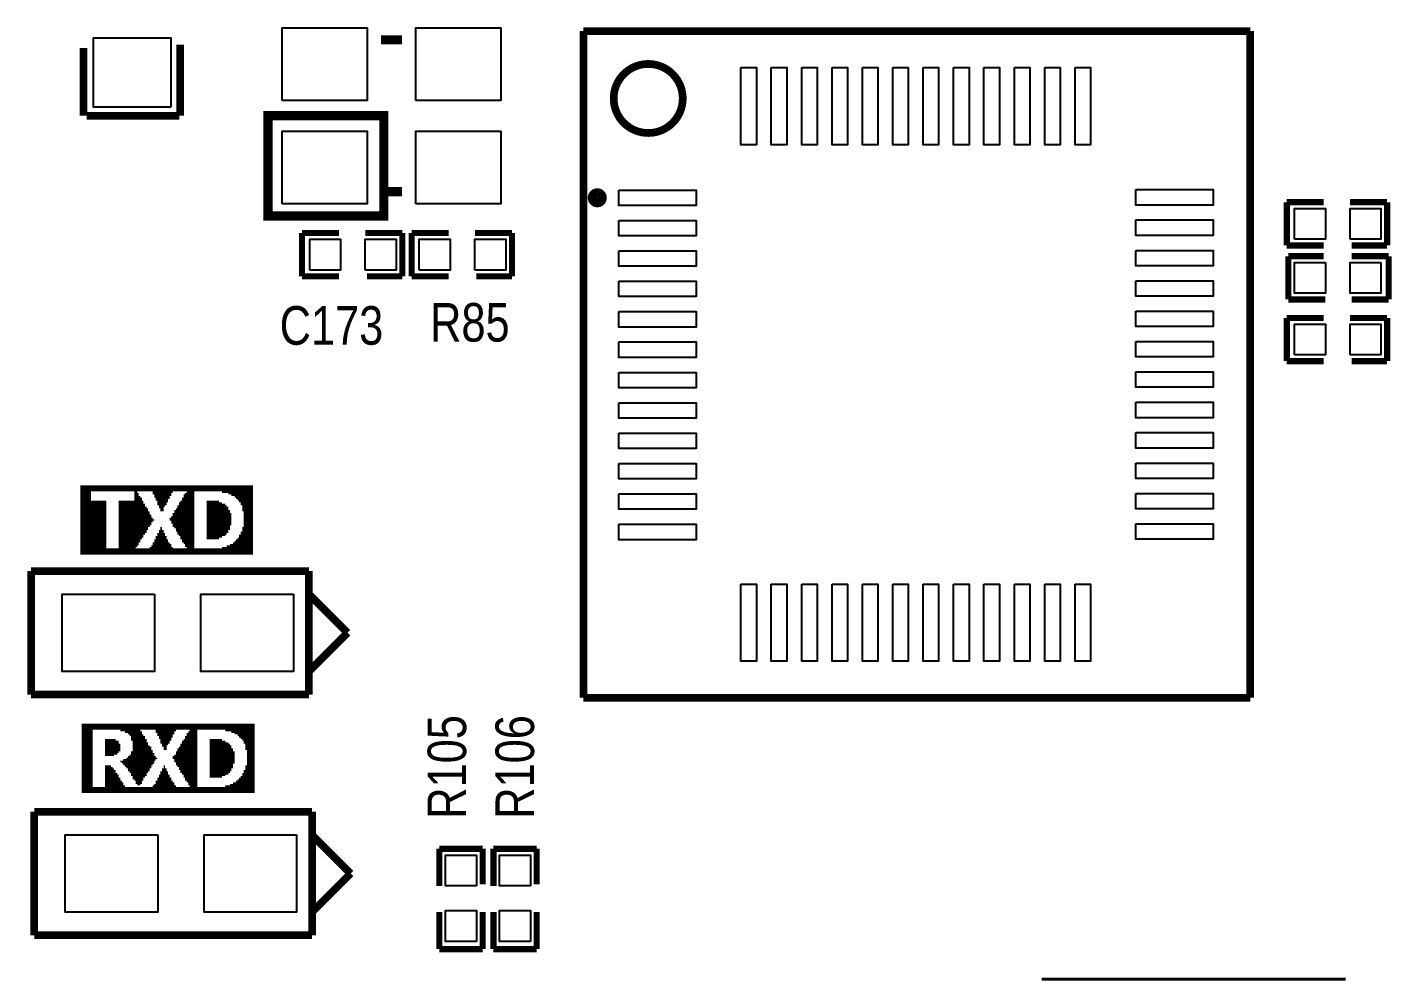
# Model space of a CAD drawing. Extents: x -16 to 114, y 9 to 99.
# Drawn here: x -4.06 to 18.39, y 26.38 to 42.07 of the extents above; entities that cross this region are included whole.
import ezdxf

# ---------------------------------------------------------------- set-up
doc = ezdxf.new("R2010")
doc.units = 0
for name, color, linetype in [('MA_PEN3', 231, 'CONTINUOUS'), ('PG_SILKSCREEN_TOP', 120, 'CONTINUOUS'), ('PIN_TOP', 92, 'CONTINUOUS'), ('RD_SILKSCREEN_TOP', 1, 'CONTINUOUS')]:
    doc.layers.add(name, color=color, linetype=linetype)

msp = doc.modelspace()

# ---------------------------------------------------------------- linework, layer by layer
at = {"layer": 'MA_PEN3', "const_width": 0.0254}
for points in [[(-3.1938, 34.5214), (-0.349, 34.5214)], [(-3.1938, 34.496), (-0.349, 34.496)], [(-3.1938, 34.4706), (-0.349, 34.4706)], [(-3.1938, 34.4452), (-0.349, 34.4452)], [(-3.1938, 34.4198), (-3.016, 34.4198)], [(-3.1938, 34.3944), (-3.016, 34.3944)], [(-3.1938, 34.369), (-3.016, 34.369)], [(-3.1938, 34.3436), (-3.016, 34.3436)], [(-2.3048, 34.4198), (-2.254, 34.4198)], [(-2.3048, 34.3944), (-2.2286, 34.3944)], [(-2.3048, 34.369), (-2.2286, 34.369)], [(-2.3048, 34.3436), (-2.2032, 34.3436)], [(-2, 34.4198), (-1.6698, 34.4198)], [(-2, 34.3944), (-1.6952, 34.3944)], [(-1.9746, 34.369), (-1.6952, 34.369)], [(-1.9746, 34.3436), (-1.7206, 34.3436)], [(-1.492, 34.369), (-1.3142, 34.369)], [(-1.492, 34.3436), (-1.3142, 34.3436)], [(-1.4666, 34.3944), (-1.3142, 34.3944)], [(-1.4412, 34.4198), (-1.3142, 34.4198)], [(-0.857, 34.4198), (-0.349, 34.4198)], [(-0.7554, 34.3944), (-0.349, 34.3944)], [(-0.7046, 34.369), (-0.349, 34.369)], [(-0.6538, 34.3436), (-0.349, 34.3436)], [(-3.1938, 34.3182), (-3.016, 34.3182)], [(-3.1938, 34.2928), (-3.016, 34.2928)], [(-3.1938, 34.2674), (-2.762, 34.2674)], [(-3.1938, 34.242), (-2.762, 34.242)], [(-3.1938, 34.2166), (-2.762, 34.2166)], [(-3.1938, 34.1912), (-2.762, 34.1912)], [(-3.1938, 34.1658), (-2.762, 34.1658)], [(-3.1938, 34.1404), (-2.762, 34.1404)], [(-2.5588, 34.2674), (-2.1524, 34.2674)], [(-2.5588, 34.242), (-2.1524, 34.242)], [(-2.5588, 34.2166), (-2.127, 34.2166)], [(-2.5588, 34.1912), (-2.127, 34.1912)], [(-2.5588, 34.1658), (-2.1016, 34.1658)], [(-2.5588, 34.1404), (-2.0762, 34.1404)], [(-2.3048, 34.3182), (-2.1778, 34.3182)], [(-2.3048, 34.2928), (-2.1778, 34.2928)], [(-1.9492, 34.3182), (-1.7206, 34.3182)], [(-1.9492, 34.2928), (-1.746, 34.2928)], [(-1.9238, 34.2674), (-1.746, 34.2674)], [(-1.9238, 34.242), (-1.7714, 34.242)], [(-1.9238, 34.2166), (-1.7714, 34.2166)], [(-1.8984, 34.1912), (-1.7968, 34.1912)], [(-1.8984, 34.1658), (-1.8222, 34.1658)], [(-1.873, 34.1404), (-1.8222, 34.1404)], [(-1.619, 34.1404), (-1.3142, 34.1404)], [(-1.5936, 34.1912), (-1.3142, 34.1912)], [(-1.5936, 34.1658), (-1.3142, 34.1658)], [(-1.5682, 34.242), (-1.3142, 34.242)], [(-1.5682, 34.2166), (-1.3142, 34.2166)], [(-1.5428, 34.2674), (-1.3142, 34.2674)], [(-1.5174, 34.3182), (-1.3142, 34.3182)], [(-1.5174, 34.2928), (-1.3142, 34.2928)], [(-1.111, 34.2674), (-0.9078, 34.2674)], [(-1.111, 34.242), (-0.857, 34.242)], [(-1.111, 34.2166), (-0.8062, 34.2166)], [(-1.111, 34.1912), (-0.7808, 34.1912)], [(-1.111, 34.1658), (-0.7554, 34.1658)], [(-1.111, 34.1404), (-0.7554, 34.1404)], [(-0.6284, 34.3182), (-0.349, 34.3182)], [(-0.603, 34.2928), (-0.349, 34.2928)], [(-0.5776, 34.2674), (-0.349, 34.2674)], [(-0.5522, 34.242), (-0.349, 34.242)], [(-0.5522, 34.2166), (-0.349, 34.2166)], [(-0.5268, 34.1912), (-0.349, 34.1912)], [(-0.5268, 34.1658), (-0.349, 34.1658)], [(-0.5268, 34.1404), (-0.349, 34.1404)], [(-3.1938, 34.115), (-2.762, 34.115)], [(-3.1938, 34.0896), (-2.762, 34.0896)], [(-3.1938, 34.0642), (-2.762, 34.0642)], [(-3.1938, 34.0388), (-2.762, 34.0388)], [(-3.1938, 34.0134), (-2.762, 34.0134)], [(-3.1938, 33.988), (-2.762, 33.988)], [(-3.1938, 33.9626), (-2.762, 33.9626)], [(-3.1938, 33.9372), (-2.762, 33.9372)], [(-3.1938, 33.9118), (-2.762, 33.9118)], [(-2.5588, 34.115), (-2.0762, 34.115)], [(-2.5588, 34.0896), (-2.0508, 34.0896)], [(-2.5588, 34.0642), (-2.0508, 34.0642)], [(-2.5588, 34.0388), (-2.0254, 34.0388)], [(-2.5588, 34.0134), (-2.0254, 34.0134)], [(-2.5588, 33.988), (-2, 33.988)], [(-2.5588, 33.9626), (-1.9746, 33.9626)], [(-2.5588, 33.9372), (-2, 33.9372)], [(-2.5588, 33.9118), (-2.0254, 33.9118)], [(-1.873, 34.115), (-1.8222, 34.115)], [(-1.7206, 33.988), (-1.3142, 33.988)], [(-1.7206, 33.9626), (-1.3142, 33.9626)], [(-1.6952, 34.0134), (-1.3142, 34.0134)], [(-1.6952, 33.9372), (-1.3142, 33.9372)], [(-1.6952, 33.9118), (-1.3142, 33.9118)], [(-1.6698, 34.0642), (-1.3142, 34.0642)], [(-1.6698, 34.0388), (-1.3142, 34.0388)], [(-1.6444, 34.115), (-1.3142, 34.115)], [(-1.6444, 34.0896), (-1.3142, 34.0896)], [(-1.111, 34.115), (-0.73, 34.115)], [(-1.111, 34.0896), (-0.73, 34.0896)], [(-1.111, 34.0642), (-0.7046, 34.0642)], [(-1.111, 34.0388), (-0.7046, 34.0388)], [(-1.111, 34.0134), (-0.7046, 34.0134)], [(-1.111, 33.988), (-0.7046, 33.988)], [(-1.111, 33.9626), (-0.7046, 33.9626)], [(-1.111, 33.9372), (-0.7046, 33.9372)], [(-1.111, 33.9118), (-0.7046, 33.9118)], [(-0.5268, 34.115), (-0.349, 34.115)], [(-0.5014, 34.0896), (-0.349, 34.0896)], [(-0.5014, 34.0642), (-0.349, 34.0642)], [(-0.5014, 34.0388), (-0.349, 34.0388)], [(-0.5014, 34.0134), (-0.349, 34.0134)], [(-0.5014, 33.988), (-0.349, 33.988)], [(-0.5014, 33.9626), (-0.349, 33.9626)], [(-0.5014, 33.9372), (-0.349, 33.9372)], [(-0.5014, 33.9118), (-0.349, 33.9118)], [(-3.1938, 33.8864), (-2.762, 33.8864)], [(-3.1938, 33.861), (-2.762, 33.861)], [(-3.1938, 33.8356), (-2.762, 33.8356)], [(-3.1938, 33.8102), (-2.762, 33.8102)], [(-3.1938, 33.7848), (-2.762, 33.7848)], [(-3.1938, 33.7594), (-2.762, 33.7594)], [(-3.1938, 33.734), (-2.762, 33.734)], [(-3.1938, 33.7086), (-2.762, 33.7086)], [(-3.1938, 33.6832), (-2.762, 33.6832)], [(-2.5588, 33.8864), (-2.0254, 33.8864)], [(-2.5588, 33.861), (-2.0508, 33.861)], [(-2.5588, 33.8356), (-2.0762, 33.8356)], [(-2.5588, 33.8102), (-2.0762, 33.8102)], [(-2.5588, 33.7848), (-2.1016, 33.7848)], [(-2.5588, 33.7594), (-2.1016, 33.7594)], [(-2.5588, 33.734), (-2.127, 33.734)], [(-2.5588, 33.7086), (-2.1524, 33.7086)], [(-2.5588, 33.6832), (-2.1524, 33.6832)], [(-1.9492, 33.6832), (-1.7714, 33.6832)], [(-1.9238, 33.734), (-1.7968, 33.734)], [(-1.9238, 33.7086), (-1.7968, 33.7086)], [(-1.8984, 33.7848), (-1.8222, 33.7848)], [(-1.8984, 33.7594), (-1.8222, 33.7594)], [(-1.873, 33.8356), (-1.8476, 33.8356)], [(-1.873, 33.8102), (-1.8476, 33.8102)], [(-1.6698, 33.8864), (-1.3142, 33.8864)], [(-1.6698, 33.861), (-1.3142, 33.861)], [(-1.6444, 33.8356), (-1.3142, 33.8356)], [(-1.619, 33.8102), (-1.3142, 33.8102)], [(-1.619, 33.7848), (-1.3142, 33.7848)], [(-1.5936, 33.7594), (-1.3142, 33.7594)], [(-1.5936, 33.734), (-1.3142, 33.734)], [(-1.5682, 33.7086), (-1.3142, 33.7086)], [(-1.5428, 33.6832), (-1.3142, 33.6832)], [(-1.111, 33.8864), (-0.7046, 33.8864)], [(-1.111, 33.861), (-0.73, 33.861)], [(-1.111, 33.8356), (-0.73, 33.8356)], [(-1.111, 33.8102), (-0.73, 33.8102)], [(-1.111, 33.7848), (-0.7554, 33.7848)], [(-1.111, 33.7594), (-0.7554, 33.7594)], [(-1.111, 33.734), (-0.7808, 33.734)], [(-1.111, 33.7086), (-0.8062, 33.7086)], [(-1.111, 33.6832), (-0.857, 33.6832)], [(-0.5776, 33.7086), (-0.349, 33.7086)], [(-0.5776, 33.6832), (-0.349, 33.6832)], [(-0.5522, 33.7594), (-0.349, 33.7594)], [(-0.5522, 33.734), (-0.349, 33.734)], [(-0.5268, 33.8356), (-0.349, 33.8356)], [(-0.5268, 33.8102), (-0.349, 33.8102)], [(-0.5268, 33.7848), (-0.349, 33.7848)], [(-0.5014, 33.8864), (-0.349, 33.8864)], [(-0.5014, 33.861), (-0.349, 33.861)], [(-3.1938, 33.6578), (-2.762, 33.6578)], [(-3.1938, 33.6324), (-2.762, 33.6324)], [(-3.1938, 33.607), (-2.762, 33.607)], [(-3.1938, 33.5816), (-2.762, 33.5816)], [(-3.1938, 33.5562), (-2.762, 33.5562)], [(-3.1938, 33.5308), (-2.762, 33.5308)], [(-3.1938, 33.5054), (-2.762, 33.5054)], [(-3.1938, 33.48), (-0.349, 33.48)], [(-3.1938, 33.4546), (-0.349, 33.4546)], [(-2.5588, 33.6578), (-2.1778, 33.6578)], [(-2.5588, 33.6324), (-2.2032, 33.6324)], [(-2.5588, 33.607), (-2.2032, 33.607)], [(-2.5588, 33.5816), (-2.2286, 33.5816)], [(-2.5588, 33.5562), (-2.2286, 33.5562)], [(-2.5588, 33.5308), (-2.254, 33.5308)], [(-2.5588, 33.5054), (-2.2794, 33.5054)], [(-2.0508, 33.5054), (-1.6698, 33.5054)], [(-2.0254, 33.5308), (-1.6952, 33.5308)], [(-2, 33.5816), (-1.7206, 33.5816)], [(-2, 33.5562), (-1.6952, 33.5562)], [(-1.9746, 33.6324), (-1.746, 33.6324)], [(-1.9746, 33.607), (-1.746, 33.607)], [(-1.9492, 33.6578), (-1.7714, 33.6578)], [(-1.5428, 33.6578), (-1.3142, 33.6578)], [(-1.5174, 33.6324), (-1.3142, 33.6324)], [(-1.5174, 33.607), (-1.3142, 33.607)], [(-1.492, 33.5816), (-1.3142, 33.5816)], [(-1.4666, 33.5562), (-1.3142, 33.5562)], [(-1.4666, 33.5308), (-1.3142, 33.5308)], [(-1.4412, 33.5054), (-1.3142, 33.5054)], [(-1.111, 33.6578), (-0.9078, 33.6578)], [(-0.857, 33.5054), (-0.349, 33.5054)], [(-0.7808, 33.5308), (-0.349, 33.5308)], [(-0.73, 33.5562), (-0.349, 33.5562)], [(-0.6792, 33.5816), (-0.349, 33.5816)], [(-0.6538, 33.607), (-0.349, 33.607)], [(-0.6284, 33.6324), (-0.349, 33.6324)], [(-0.603, 33.6578), (-0.349, 33.6578)], [(-3.1938, 33.4292), (-0.349, 33.4292)], [(-3.1938, 33.4038), (-0.349, 33.4038)], [(-3.1684, 30.5971), (-0.3236, 30.5971)], [(-3.1684, 30.5717), (-0.3236, 30.5717)], [(-3.1684, 30.5463), (-0.3236, 30.5463)], [(-3.1684, 30.5209), (-0.3236, 30.5209)], [(-3.1684, 30.4955), (-2.9906, 30.4955)], [(-3.1684, 30.4701), (-2.9906, 30.4701)], [(-3.1684, 30.4447), (-2.9906, 30.4447)], [(-3.1684, 30.4193), (-2.9906, 30.4193)], [(-3.1684, 30.3939), (-2.9906, 30.3939)], [(-3.1684, 30.3685), (-2.9906, 30.3685)], [(-3.1684, 30.3431), (-2.9906, 30.3431)], [(-3.1684, 30.3177), (-2.9906, 30.3177)], [(-2.7874, 30.3431), (-2.6096, 30.3431)], [(-2.7874, 30.3177), (-2.5588, 30.3177)], [(-2.5334, 30.4955), (-2.2032, 30.4955)], [(-2.4572, 30.4701), (-2.1778, 30.4701)], [(-2.4064, 30.4447), (-2.1778, 30.4447)], [(-2.381, 30.4193), (-2.1524, 30.4193)], [(-2.3556, 30.3939), (-2.127, 30.3939)], [(-2.3556, 30.3685), (-2.127, 30.3685)], [(-2.3556, 30.3431), (-2.1016, 30.3431)], [(-2.3302, 30.3177), (-2.1016, 30.3177)], [(-1.9492, 30.4955), (-1.619, 30.4955)], [(-1.9492, 30.4701), (-1.6444, 30.4701)], [(-1.9238, 30.4447), (-1.6444, 30.4447)], [(-1.9238, 30.4193), (-1.6698, 30.4193)], [(-1.8984, 30.3939), (-1.6698, 30.3939)], [(-1.8984, 30.3685), (-1.6952, 30.3685)], [(-1.873, 30.3431), (-1.6952, 30.3431)], [(-1.873, 30.3177), (-1.7206, 30.3177)], [(-1.5174, 30.3177), (-1.2634, 30.3177)], [(-1.492, 30.3431), (-1.2634, 30.3431)], [(-1.4666, 30.3939), (-1.2634, 30.3939)], [(-1.4666, 30.3685), (-1.2634, 30.3685)], [(-1.4412, 30.4447), (-1.2634, 30.4447)], [(-1.4412, 30.4193), (-1.2634, 30.4193)], [(-1.4158, 30.4701), (-1.2634, 30.4701)], [(-1.3904, 30.4955), (-1.2634, 30.4955)], [(-1.0602, 30.3431), (-0.857, 30.3431)], [(-1.0602, 30.3177), (-0.8062, 30.3177)], [(-0.8062, 30.4955), (-0.3236, 30.4955)], [(-0.7046, 30.4701), (-0.3236, 30.4701)], [(-0.6538, 30.4447), (-0.3236, 30.4447)], [(-0.603, 30.4193), (-0.3236, 30.4193)], [(-0.5776, 30.3939), (-0.3236, 30.3939)], [(-0.5522, 30.3685), (-0.3236, 30.3685)], [(-0.5268, 30.3431), (-0.3236, 30.3431)], [(-0.5014, 30.3177), (-0.3236, 30.3177)], [(-3.1684, 30.2923), (-2.9906, 30.2923)], [(-3.1684, 30.2669), (-2.9906, 30.2669)], [(-3.1684, 30.2415), (-2.9906, 30.2415)], [(-3.1684, 30.2161), (-2.9906, 30.2161)], [(-3.1684, 30.1907), (-2.9906, 30.1907)], [(-3.1684, 30.1653), (-2.9906, 30.1653)], [(-3.1684, 30.1399), (-2.9906, 30.1399)], [(-3.1684, 30.1145), (-2.9906, 30.1145)], [(-3.1684, 30.0891), (-2.9906, 30.0891)], [(-2.7874, 30.2923), (-2.5588, 30.2923)], [(-2.7874, 30.2669), (-2.5334, 30.2669)], [(-2.7874, 30.2415), (-2.5334, 30.2415)], [(-2.7874, 30.2161), (-2.5334, 30.2161)], [(-2.7874, 30.1907), (-2.5334, 30.1907)], [(-2.7874, 30.1653), (-2.5334, 30.1653)], [(-2.7874, 30.1399), (-2.5588, 30.1399)], [(-2.7874, 30.1145), (-2.5842, 30.1145)], [(-2.7874, 30.0891), (-2.635, 30.0891)], [(-2.381, 30.0891), (-1.9746, 30.0891)], [(-2.3556, 30.1399), (-2, 30.1399)], [(-2.3556, 30.1145), (-1.9746, 30.1145)], [(-2.3302, 30.2923), (-2.0762, 30.2923)], [(-2.3302, 30.2669), (-2.0762, 30.2669)], [(-2.3302, 30.2415), (-2.0508, 30.2415)], [(-2.3302, 30.2161), (-2.0254, 30.2161)], [(-2.3302, 30.1907), (-2.0254, 30.1907)], [(-2.3302, 30.1653), (-2, 30.1653)], [(-1.873, 30.2923), (-1.7206, 30.2923)], [(-1.8476, 30.2669), (-1.746, 30.2669)], [(-1.8476, 30.2415), (-1.7714, 30.2415)], [(-1.8222, 30.2161), (-1.7714, 30.2161)], [(-1.8222, 30.1907), (-1.7714, 30.1907)], [(-1.6444, 30.0891), (-1.2634, 30.0891)], [(-1.619, 30.1399), (-1.2634, 30.1399)], [(-1.619, 30.1145), (-1.2634, 30.1145)], [(-1.5936, 30.1907), (-1.2634, 30.1907)], [(-1.5936, 30.1653), (-1.2634, 30.1653)], [(-1.5682, 30.2161), (-1.2634, 30.2161)], [(-1.5428, 30.2669), (-1.2634, 30.2669)], [(-1.5428, 30.2415), (-1.2634, 30.2415)], [(-1.5174, 30.2923), (-1.2634, 30.2923)], [(-1.0602, 30.2923), (-0.7554, 30.2923)], [(-1.0602, 30.2669), (-0.73, 30.2669)], [(-1.0602, 30.2415), (-0.7046, 30.2415)], [(-1.0602, 30.2161), (-0.7046, 30.2161)], [(-1.0602, 30.1907), (-0.6792, 30.1907)], [(-1.0602, 30.1653), (-0.6792, 30.1653)], [(-1.0602, 30.1399), (-0.6538, 30.1399)], [(-1.0602, 30.1145), (-0.6538, 30.1145)], [(-1.0602, 30.0891), (-0.6538, 30.0891)], [(-0.5014, 30.2923), (-0.3236, 30.2923)], [(-0.476, 30.2669), (-0.3236, 30.2669)], [(-0.476, 30.2415), (-0.3236, 30.2415)], [(-0.476, 30.2161), (-0.3236, 30.2161)], [(-0.476, 30.1907), (-0.3236, 30.1907)], [(-0.4506, 30.1653), (-0.3236, 30.1653)], [(-0.4506, 30.1399), (-0.3236, 30.1399)], [(-0.4506, 30.1145), (-0.3236, 30.1145)], [(-0.4506, 30.0891), (-0.3236, 30.0891)], [(-3.1684, 30.0637), (-2.9906, 30.0637)], [(-3.1684, 30.0383), (-2.9906, 30.0383)], [(-3.1684, 30.0129), (-2.9906, 30.0129)], [(-3.1684, 29.9875), (-2.9906, 29.9875)], [(-3.1684, 29.9621), (-2.9906, 29.9621)], [(-3.1684, 29.9367), (-2.9906, 29.9367)], [(-3.1684, 29.9113), (-2.9906, 29.9113)], [(-3.1684, 29.8859), (-2.9906, 29.8859)], [(-3.1684, 29.8605), (-2.9906, 29.8605)], [(-2.7874, 29.9113), (-2.6858, 29.9113)], [(-2.7874, 29.8859), (-2.6604, 29.8859)], [(-2.7874, 29.8605), (-2.635, 29.8605)], [(-2.5334, 29.9875), (-1.9746, 29.9875)], [(-2.508, 29.9621), (-1.9746, 29.9621)], [(-2.4826, 30.0129), (-1.9492, 30.0129)], [(-2.4826, 29.9367), (-2, 29.9367)], [(-2.4572, 29.9113), (-2.0254, 29.9113)], [(-2.4318, 30.0383), (-1.9238, 30.0383)], [(-2.4318, 29.8859), (-2.0254, 29.8859)], [(-2.4064, 30.0637), (-1.9492, 30.0637)], [(-2.4064, 29.8605), (-2.0508, 29.8605)], [(-1.8476, 29.8605), (-1.7714, 29.8605)], [(-1.8222, 29.9113), (-1.7968, 29.9113)], [(-1.8222, 29.8859), (-1.7968, 29.8859)], [(-1.6698, 30.0637), (-1.2634, 30.0637)], [(-1.6698, 30.0383), (-1.2634, 30.0383)], [(-1.6444, 30.0129), (-1.2634, 30.0129)], [(-1.6444, 29.9875), (-1.2634, 29.9875)], [(-1.619, 29.9621), (-1.2634, 29.9621)], [(-1.619, 29.9367), (-1.2634, 29.9367)], [(-1.5936, 29.9113), (-1.2634, 29.9113)], [(-1.5682, 29.8859), (-1.2634, 29.8859)], [(-1.5682, 29.8605), (-1.2634, 29.8605)], [(-1.0602, 30.0637), (-0.6538, 30.0637)], [(-1.0602, 30.0383), (-0.6538, 30.0383)], [(-1.0602, 30.0129), (-0.6538, 30.0129)], [(-1.0602, 29.9875), (-0.6538, 29.9875)], [(-1.0602, 29.9621), (-0.6538, 29.9621)], [(-1.0602, 29.9367), (-0.6792, 29.9367)], [(-1.0602, 29.9113), (-0.6792, 29.9113)], [(-1.0602, 29.8859), (-0.6792, 29.8859)], [(-1.0602, 29.8605), (-0.7046, 29.8605)], [(-0.476, 29.9113), (-0.3236, 29.9113)], [(-0.476, 29.8859), (-0.3236, 29.8859)], [(-0.476, 29.8605), (-0.3236, 29.8605)], [(-0.4506, 30.0637), (-0.3236, 30.0637)], [(-0.4506, 30.0383), (-0.3236, 30.0383)], [(-0.4506, 30.0129), (-0.3236, 30.0129)], [(-0.4506, 29.9875), (-0.3236, 29.9875)], [(-0.4506, 29.9621), (-0.3236, 29.9621)], [(-0.4506, 29.9367), (-0.3236, 29.9367)], [(-3.1684, 29.8351), (-2.9906, 29.8351)], [(-3.1684, 29.8097), (-2.9906, 29.8097)], [(-3.1684, 29.7843), (-2.9906, 29.7843)], [(-3.1684, 29.7589), (-2.9906, 29.7589)], [(-3.1684, 29.7335), (-2.9906, 29.7335)], [(-3.1684, 29.7081), (-2.9906, 29.7081)], [(-3.1684, 29.6827), (-2.9906, 29.6827)], [(-3.1684, 29.6573), (-2.9906, 29.6573)], [(-3.1684, 29.6319), (-2.9906, 29.6319)], [(-2.7874, 29.8351), (-2.6096, 29.8351)], [(-2.7874, 29.8097), (-2.6096, 29.8097)], [(-2.7874, 29.7843), (-2.5842, 29.7843)], [(-2.7874, 29.7589), (-2.5588, 29.7589)], [(-2.7874, 29.7335), (-2.5588, 29.7335)], [(-2.7874, 29.7081), (-2.5334, 29.7081)], [(-2.7874, 29.6827), (-2.5334, 29.6827)], [(-2.7874, 29.6573), (-2.508, 29.6573)], [(-2.7874, 29.6319), (-2.4826, 29.6319)], [(-2.4064, 29.8351), (-2.0508, 29.8351)], [(-2.381, 29.8097), (-2.0762, 29.8097)], [(-2.3556, 29.7843), (-2.1016, 29.7843)], [(-2.3556, 29.7589), (-2.1016, 29.7589)], [(-2.3302, 29.7335), (-2.127, 29.7335)], [(-2.3302, 29.7081), (-2.1524, 29.7081)], [(-2.3048, 29.6827), (-2.1524, 29.6827)], [(-2.2794, 29.6573), (-2.1778, 29.6573)], [(-2.2794, 29.6319), (-2.1778, 29.6319)], [(-1.9492, 29.6573), (-1.6698, 29.6573)], [(-1.9492, 29.6319), (-1.6444, 29.6319)], [(-1.9238, 29.7081), (-1.6952, 29.7081)], [(-1.9238, 29.6827), (-1.6952, 29.6827)], [(-1.8984, 29.7589), (-1.7206, 29.7589)], [(-1.8984, 29.7335), (-1.7206, 29.7335)], [(-1.873, 29.8097), (-1.746, 29.8097)], [(-1.873, 29.7843), (-1.746, 29.7843)], [(-1.8476, 29.8351), (-1.7714, 29.8351)], [(-1.5428, 29.8351), (-1.2634, 29.8351)], [(-1.5428, 29.8097), (-1.2634, 29.8097)], [(-1.5174, 29.7843), (-1.2634, 29.7843)], [(-1.492, 29.7589), (-1.2634, 29.7589)], [(-1.492, 29.7335), (-1.2634, 29.7335)], [(-1.4666, 29.7081), (-1.2634, 29.7081)], [(-1.4666, 29.6827), (-1.2634, 29.6827)], [(-1.4412, 29.6573), (-1.2634, 29.6573)], [(-1.4158, 29.6319), (-1.2634, 29.6319)], [(-1.0602, 29.8351), (-0.7046, 29.8351)], [(-1.0602, 29.8097), (-0.73, 29.8097)], [(-1.0602, 29.7843), (-0.7554, 29.7843)], [(-1.0602, 29.7589), (-0.8062, 29.7589)], [(-1.0602, 29.7335), (-0.857, 29.7335)], [(-0.6792, 29.6319), (-0.3236, 29.6319)], [(-0.6284, 29.6573), (-0.3236, 29.6573)], [(-0.603, 29.6827), (-0.3236, 29.6827)], [(-0.5776, 29.7081), (-0.3236, 29.7081)], [(-0.5522, 29.7335), (-0.3236, 29.7335)], [(-0.5268, 29.7843), (-0.3236, 29.7843)], [(-0.5268, 29.7589), (-0.3236, 29.7589)], [(-0.5014, 29.8351), (-0.3236, 29.8351)], [(-0.5014, 29.8097), (-0.3236, 29.8097)], [(-3.1684, 29.6065), (-2.9906, 29.6065)], [(-3.1684, 29.5811), (-2.9906, 29.5811)], [(-3.1684, 29.5557), (-0.3236, 29.5557)], [(-3.1684, 29.5303), (-0.3236, 29.5303)], [(-3.1684, 29.5049), (-0.3236, 29.5049)], [(-3.1684, 29.4795), (-0.3236, 29.4795)], [(-2.7874, 29.6065), (-2.4826, 29.6065)], [(-2.7874, 29.5811), (-2.4572, 29.5811)], [(-2.254, 29.6065), (-2.2032, 29.6065)], [(-2, 29.5811), (-1.619, 29.5811)], [(-1.9746, 29.6065), (-1.6444, 29.6065)], [(-1.4158, 29.6065), (-1.2634, 29.6065)], [(-1.3904, 29.5811), (-1.2634, 29.5811)], [(-0.8062, 29.5811), (-0.3236, 29.5811)], [(-0.73, 29.6065), (-0.3236, 29.6065)], [(12.6279, 26.417), (17.6317, 26.417)], [(12.6279, 26.3916), (17.6317, 26.3916)]]:
    msp.add_lwpolyline(points, dxfattribs=at)
at = {"layer": 'PG_SILKSCREEN_TOP'}
for points, const_width in [([(5.0876, 42.0078), (16.0604, 42.0078)], 0.127), ([(5.0876, 31.035), (5.0876, 42.0078)], 0.127), ([(16.0604, 42.0078), (16.0604, 31.035)], 0.127), ([(-3.1369, 41.7322), (-3.1369, 40.6146)], 0.127), ([(-1.5494, 40.6146), (-1.5494, 41.783)], 0.127), ([(1.7574, 41.8645), (2.1034, 41.8645)], 0.1524), ([(-3.0861, 40.6146), (-1.5621, 40.6146)], 0.127), ([(0.0254, 40.6146), (1.8034, 40.6146), (1.8034, 38.9636), (-0.1016, 38.9636), (-0.1016, 40.6146), (0.0254, 40.6146)], 0.1524), ([(2.1034, 39.3647), (1.7574, 39.3647)], 0.1524), ([(16.6624, 39.1922), (17.272, 39.1922)], 0.1016), ([(16.6624, 39.1922), (16.6624, 38.481)], 0.1016), ([(17.7038, 39.1922), (18.3134, 39.1922)], 0.1016), ([(18.3134, 39.1922), (18.3134, 38.481)], 0.1016), ([(0.4572, 38.6842), (1.0668, 38.6842)], 0.1016), ([(0.4572, 38.6842), (0.4572, 37.973)], 0.1016), ([(1.4986, 38.6842), (2.1082, 38.6842)], 0.1016), ([(2.1082, 38.6842), (2.1082, 37.973)], 0.1016), ([(2.2606, 38.6842), (2.2606, 37.973)], 0.1016), ([(2.2606, 38.6842), (2.8702, 38.6842)], 0.1016), ([(3.302, 38.6842), (3.9116, 38.6842)], 0.1016), ([(3.9116, 38.6842), (3.9116, 37.973)], 0.1016), ([(16.6624, 38.481), (17.272, 38.481)], 0.1016), ([(18.3134, 38.481), (17.7292, 38.481)], 0.1016), ([(16.6878, 38.3032), (17.272, 38.3032)], 0.1016), ([(16.6878, 37.592), (16.6878, 38.3032)], 0.1016), ([(18.3388, 38.3032), (17.7292, 38.3032)], 0.1016), ([(18.3388, 37.592), (18.3388, 38.3032)], 0.1016), ([(0.4572, 37.973), (1.0668, 37.973)], 0.1016), ([(2.1082, 37.973), (1.524, 37.973)], 0.1016), ([(2.2606, 37.973), (2.8702, 37.973)], 0.1016), ([(3.9116, 37.973), (3.3274, 37.973)], 0.1016), ([(17.2974, 37.592), (16.6878, 37.592)], 0.1016), ([(18.3388, 37.592), (17.7292, 37.592)], 0.1016), ([(16.6624, 37.2872), (16.6624, 36.576)], 0.1016), ([(16.6624, 37.2872), (17.272, 37.2872)], 0.1016), ([(17.7038, 37.2872), (18.3134, 37.2872)], 0.1016), ([(18.3134, 37.2872), (18.3134, 36.576)], 0.1016), ([(16.6624, 36.576), (17.272, 36.576)], 0.1016), ([(18.3134, 36.576), (17.7292, 36.576)], 0.1016), ([(0.5715, 33.1216), (-4.0005, 33.1216)], 0.127), ([(-4.0005, 33.1216), (-4.0005, 32.9946)], 0.127), ([(-4.0005, 32.9946), (-4.0005, 31.0896)], 0.127), ([(0.5715, 31.0896), (0.5715, 33.1216)], 0.127), ([(0.5715, 32.7406), (1.2065, 32.1056)], 0.127), ([(1.2065, 32.1056), (0.5715, 31.4706)], 0.127), ([(-4.0005, 31.0896), (0.5715, 31.0896)], 0.127), ([(16.0604, 31.035), (5.0876, 31.035)], 0.127), ([(0.6223, 29.1592), (-3.9497, 29.1592)], 0.127), ([(-3.9497, 29.1592), (-3.9497, 29.0322)], 0.127), ([(0.6223, 27.1272), (0.6223, 29.1592)], 0.127), ([(-3.9497, 29.0322), (-3.9497, 27.1272)], 0.127), ([(0.6223, 28.7782), (1.2573, 28.1432)], 0.127), ([(2.7178, 28.5496), (3.429, 28.5496)], 0.1016), ([(2.7178, 27.94), (2.7178, 28.5496)], 0.1016), ([(3.429, 28.5496), (3.429, 27.9654)], 0.1016), ([(3.6068, 28.5496), (4.318, 28.5496)], 0.1016), ([(3.6068, 27.94), (3.6068, 28.5496)], 0.1016), ([(4.318, 28.5496), (4.318, 27.9654)], 0.1016), ([(1.2573, 28.1432), (0.6223, 27.5082)], 0.127), ([(2.7178, 26.8986), (2.7178, 27.5082)], 0.1016), ([(3.429, 26.8986), (3.429, 27.5082)], 0.1016), ([(3.6068, 26.8986), (3.6068, 27.5082)], 0.1016), ([(4.318, 26.8986), (4.318, 27.5082)], 0.1016), ([(-3.9497, 27.1272), (0.6223, 27.1272)], 0.127), ([(2.7178, 26.8986), (3.429, 26.8986)], 0.1016), ([(3.6068, 26.8986), (4.318, 26.8986)], 0.1016)]:
    msp.add_lwpolyline(points, dxfattribs=dict(at, const_width=const_width))
for points, const_width in [([(6.7226, 40.8993, 1.000035), (5.5862, 40.8995, 0.999965), (6.7226, 40.8993)], 0.127), ([(5.3965, 39.2646, 0.999701), (5.2359, 39.2648, 1.000299), (5.3965, 39.2646)], 0.1524)]:
    msp.add_lwpolyline(points, format="xyb", dxfattribs=dict(at, const_width=const_width))
at = {"layer": 'PIN_TOP'}
for points in [[(0.1318, 40.8676), (0.1318, 42.0614), (1.5288, 42.0614), (1.5288, 40.8676)], [(2.332, 40.8676), (2.332, 42.0614), (3.729, 42.0614), (3.729, 40.8676)], [(-1.7018, 40.7543), (-2.9718, 40.7543), (-2.9718, 41.8973), (-1.7018, 41.8973)], [(7.6799, 41.4076), (7.9339, 41.4076), (7.9339, 40.1376), (7.6799, 40.1376)], [(8.1798, 41.4076), (8.4338, 41.4076), (8.4338, 40.1376), (8.1798, 40.1376)], [(8.6799, 41.4076), (8.9339, 41.4076), (8.9339, 40.1376), (8.6799, 40.1376)], [(9.1798, 41.4076), (9.4338, 41.4076), (9.4338, 40.1376), (9.1798, 40.1376)], [(9.6799, 41.4076), (9.9339, 41.4076), (9.9339, 40.1376), (9.6799, 40.1376)], [(10.1798, 41.4076), (10.4338, 41.4076), (10.4338, 40.1376), (10.1798, 40.1376)], [(10.6799, 41.4076), (10.9339, 41.4076), (10.9339, 40.1376), (10.6799, 40.1376)], [(11.1798, 41.4076), (11.4338, 41.4076), (11.4338, 40.1376), (11.1798, 40.1376)], [(11.6799, 41.4076), (11.9339, 41.4076), (11.9339, 40.1376), (11.6799, 40.1376)], [(12.1798, 41.4076), (12.4338, 41.4076), (12.4338, 40.1376), (12.1798, 40.1376)], [(12.6799, 41.4076), (12.9339, 41.4076), (12.9339, 40.1376), (12.6799, 40.1376)], [(13.1798, 41.4076), (13.4338, 41.4076), (13.4338, 40.1376), (13.1798, 40.1376)], [(0.1318, 39.1678), (0.1318, 40.3616), (1.5288, 40.3616), (1.5288, 39.1678)], [(2.332, 39.1678), (2.332, 40.3616), (3.729, 40.3616), (3.729, 39.1678)], [(5.6718, 39.3916), (6.9418, 39.3916), (6.9418, 39.1376), (5.6718, 39.1376)], [(14.1808, 39.3995), (15.4508, 39.3995), (15.4508, 39.1455), (14.1808, 39.1455)], [(16.7894, 38.5826), (16.7894, 39.0906), (17.2974, 39.0906), (17.2974, 38.5826)], [(17.7038, 38.5826), (17.7038, 39.0906), (18.2118, 39.0906), (18.2118, 38.5826)], [(5.6718, 38.8917), (6.9418, 38.8917), (6.9418, 38.6377), (5.6718, 38.6377)], [(14.1808, 38.8996), (15.4508, 38.8996), (15.4508, 38.6456), (14.1808, 38.6456)], [(0.5842, 38.0746), (0.5842, 38.5826), (1.0922, 38.5826), (1.0922, 38.0746)], [(1.4986, 38.0746), (1.4986, 38.5826), (2.0066, 38.5826), (2.0066, 38.0746)], [(2.3876, 38.0746), (2.3876, 38.5826), (2.8956, 38.5826), (2.8956, 38.0746)], [(3.302, 38.0746), (3.302, 38.5826), (3.81, 38.5826), (3.81, 38.0746)], [(14.1808, 38.3997), (15.4508, 38.3997), (15.4508, 38.1457), (14.1808, 38.1457)], [(5.6718, 38.3916), (6.9418, 38.3916), (6.9418, 38.1376), (5.6718, 38.1376)], [(17.2974, 38.2016), (17.2974, 37.6936), (16.7894, 37.6936), (16.7894, 38.2016)], [(18.2118, 38.2016), (18.2118, 37.6936), (17.7038, 37.6936), (17.7038, 38.2016)], [(5.6718, 37.8917), (6.9418, 37.8917), (6.9418, 37.6377), (5.6718, 37.6377)], [(14.1808, 37.8996), (15.4508, 37.8996), (15.4508, 37.6456), (14.1808, 37.6456)], [(5.6718, 37.3916), (6.9418, 37.3916), (6.9418, 37.1376), (5.6718, 37.1376)], [(14.1808, 37.3997), (15.4508, 37.3997), (15.4508, 37.1457), (14.1808, 37.1457)], [(16.7894, 36.6776), (16.7894, 37.1856), (17.2974, 37.1856), (17.2974, 36.6776)], [(17.7038, 36.6776), (17.7038, 37.1856), (18.2118, 37.1856), (18.2118, 36.6776)], [(5.6718, 36.8917), (6.9418, 36.8917), (6.9418, 36.6377), (5.6718, 36.6377)], [(14.1808, 36.8996), (15.4508, 36.8996), (15.4508, 36.6456), (14.1808, 36.6456)], [(5.6718, 36.3916), (6.9418, 36.3916), (6.9418, 36.1376), (5.6718, 36.1376)], [(14.1808, 36.3997), (15.4508, 36.3997), (15.4508, 36.1457), (14.1808, 36.1457)], [(5.6718, 35.8917), (6.9418, 35.8917), (6.9418, 35.6377), (5.6718, 35.6377)], [(14.1808, 35.8996), (15.4508, 35.8996), (15.4508, 35.6456), (14.1808, 35.6456)], [(5.6718, 35.3916), (6.9418, 35.3916), (6.9418, 35.1376), (5.6718, 35.1376)], [(14.1808, 35.3997), (15.4508, 35.3997), (15.4508, 35.1457), (14.1808, 35.1457)], [(5.6718, 34.8917), (6.9418, 34.8917), (6.9418, 34.6377), (5.6718, 34.6377)], [(14.1808, 34.8996), (15.4508, 34.8996), (15.4508, 34.6456), (14.1808, 34.6456)], [(5.6718, 34.3916), (6.9418, 34.3916), (6.9418, 34.1376), (5.6718, 34.1376)], [(14.1808, 34.3997), (15.4508, 34.3997), (15.4508, 34.1457), (14.1808, 34.1457)], [(5.6718, 33.8917), (6.9418, 33.8917), (6.9418, 33.6377), (5.6718, 33.6377)], [(14.1808, 33.8996), (15.4508, 33.8996), (15.4508, 33.6456), (14.1808, 33.6456)], [(7.6799, 32.9075), (7.9339, 32.9075), (7.9339, 31.6375), (7.6799, 31.6375)], [(8.1798, 32.9075), (8.4338, 32.9075), (8.4338, 31.6375), (8.1798, 31.6375)], [(8.6799, 32.9075), (8.9339, 32.9075), (8.9339, 31.6375), (8.6799, 31.6375)], [(9.1798, 32.9075), (9.4338, 32.9075), (9.4338, 31.6375), (9.1798, 31.6375)], [(9.6799, 32.9075), (9.9339, 32.9075), (9.9339, 31.6375), (9.6799, 31.6375)], [(10.1798, 32.9075), (10.4338, 32.9075), (10.4338, 31.6375), (10.1798, 31.6375)], [(10.6799, 32.9075), (10.9339, 32.9075), (10.9339, 31.6375), (10.6799, 31.6375)], [(11.1798, 32.9075), (11.4338, 32.9075), (11.4338, 31.6375), (11.1798, 31.6375)], [(11.6799, 32.9075), (11.9339, 32.9075), (11.9339, 31.6375), (11.6799, 31.6375)], [(12.1798, 32.9075), (12.4338, 32.9075), (12.4338, 31.6375), (12.1798, 31.6375)], [(12.6799, 32.9075), (12.9339, 32.9075), (12.9339, 31.6375), (12.6799, 31.6375)], [(13.1798, 32.9075), (13.4338, 32.9075), (13.4338, 31.6375), (13.1798, 31.6375)], [(-1.9685, 32.7406), (-1.9685, 31.4706), (-3.4925, 31.4706), (-3.4925, 32.7406)], [(0.3175, 32.7406), (0.3175, 31.4706), (-1.2065, 31.4706), (-1.2065, 32.7406)], [(-1.9177, 28.7782), (-1.9177, 27.5082), (-3.4417, 27.5082), (-3.4417, 28.7782)], [(0.3683, 28.7782), (0.3683, 27.5082), (-1.1557, 27.5082), (-1.1557, 28.7782)], [(3.3274, 27.94), (2.8194, 27.94), (2.8194, 28.448), (3.3274, 28.448)], [(4.2164, 27.94), (3.7084, 27.94), (3.7084, 28.448), (4.2164, 28.448)], [(3.3274, 27.0256), (2.8194, 27.0256), (2.8194, 27.5336), (3.3274, 27.5336)], [(4.2164, 27.0256), (3.7084, 27.0256), (3.7084, 27.5336), (4.2164, 27.5336)]]:
    msp.add_lwpolyline(points, close=True, dxfattribs=at)

# ---------------------------------------------------------------- texts
at = {"layer": 'RD_SILKSCREEN_TOP', "width": 0.84}
for s, p in [('R85', (2.5654, 36.8978)), ('C173', (0.0889, 36.8468))]:
    msp.add_text(s, height=0.635, dxfattribs=at).set_placement(p)
for s, p in [('R105', (3.1582, 29.0449)), ('R106', (4.2758, 29.0449))]:
    msp.add_text(s, height=0.635, rotation=90, dxfattribs=at).set_placement(p)

doc.saveas('drawing.dxf')
